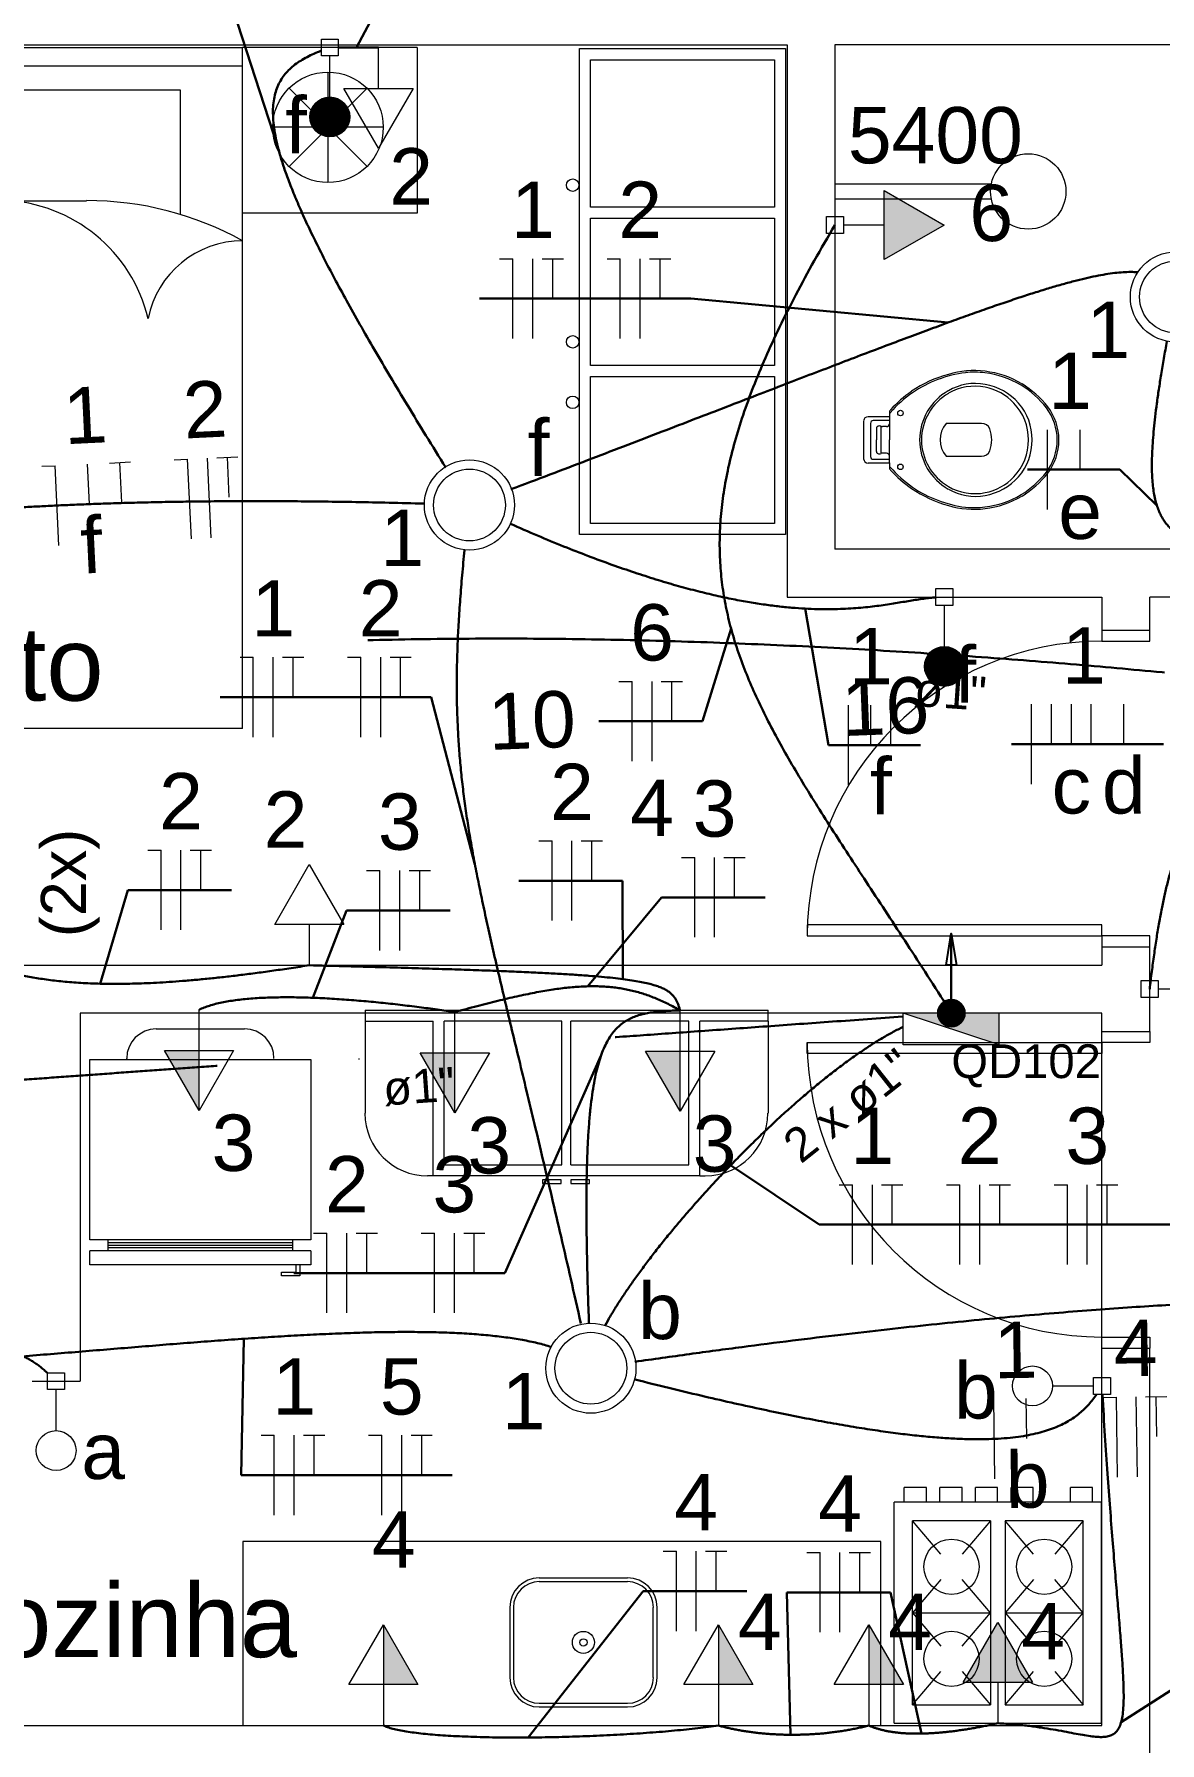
# Model space of a CAD drawing. Header units: inches. Extents: x 82 to 150, y -19 to 82.
# Drawn here: x 94.03 to 97.55, y 12.93 to 18.29 of the extents above; entities that cross this region are included whole.
import ezdxf
from ezdxf.enums import TextEntityAlignment as Align

# ---------------------------------------------------------------- set-up
doc = ezdxf.new("R2010")
doc.units = ezdxf.units.IN
doc.header["$MEASUREMENT"] = 0
doc.linetypes.add('HIDDEN', pattern=[0.375, 0.25, -0.125])
for name, color, linetype, lineweight in [('BASE', 7, 'Continuous', 5), ('EL-Condutos', 8, 'Continuous', 30), ('EL-Fios', 1, 'Continuous', 20), ('EL-Pontos', 5, 'Continuous', 20), ('EL-Textos fios', 7, 'Continuous', 30), ('MOVEIS', 253, 'Continuous', 20), ('P-SIMBOL', 5, 'Continuous', 20), ('TEXTO', 7, 'Continuous', 20)]:
    doc.layers.add(name, color=color, linetype=linetype, lineweight=lineweight)
doc.styles.add('Arial', font='arial.ttf')
doc.dimstyles.get("Standard").update_dxf_attribs({"dimtxt": 0.18, "dimasz": 0.18, "dimexe": 0.18, "dimexo": 0.0625, "dimgap": 0.09, "dimtad": 0, "dimtih": 1, "dimtoh": 1, "dimdec": 4, "dimzin": 0, "dimdsep": 46, "dimtxsty": 'Standard', "dimcen": 0.09, "dimadec": 0, "dimazin": 0, "dimtfac": 1, "dimtdec": 4, "dimtofl": 0, "dimtmove": 0, "dimatfit": 3, "dimfxl": 0, "dimtolj": 1, "dimtzin": 0, "dimarcsym": 0})

msp = doc.modelspace()

# ---------------------------------------------------------------- hatches: boundary and pattern name
at = {"layer": 'P-SIMBOL', "linetype": 'Continuous'}
for points in [[(94.8905, 18.0257), (94.953, 18.0257), (94.953, 18.0882), (94.9433, 18.0877), (94.9264, 18.0822), (94.9159, 18.0762), (94.9079, 18.0692), (94.8999, 18.0587), (94.8937, 18.0457), (94.8909, 18.0327), (94.891, 18.0257)], [(95.0155, 18.0257), (94.953, 18.0257), (94.953, 18.0882), (94.9627, 18.0877), (94.9796, 18.0822), (94.9901, 18.0762), (94.9981, 18.0692), (95.0061, 18.0587), (95.0123, 18.0457), (95.0151, 18.0327), (95.015, 18.0257)], [(94.8905, 18.0257), (94.953, 18.0257), (94.953, 17.9632), (94.9433, 17.9637), (94.9264, 17.9692), (94.9159, 17.9752), (94.9079, 17.9822), (94.8999, 17.9927), (94.8937, 18.0057), (94.8909, 18.0187), (94.891, 18.0257)], [(95.0155, 18.0257), (94.953, 18.0257), (94.953, 17.9632), (94.9627, 17.9637), (94.9796, 17.9692), (94.9901, 17.9752), (94.9981, 17.9822), (95.0061, 17.9927), (95.0123, 18.0057), (95.0151, 18.0187), (95.015, 18.0257)], [(96.6902, 17.5788), (96.8777, 17.687), (96.6902, 17.7953)], [(96.8165, 16.3037), (96.879, 16.3037), (96.879, 16.3662), (96.8693, 16.3657), (96.8524, 16.3602), (96.8419, 16.3542), (96.8339, 16.3472), (96.8259, 16.3367), (96.8197, 16.3237), (96.8169, 16.3107), (96.817, 16.3037)], [(96.9415, 16.3037), (96.879, 16.3037), (96.879, 16.3662), (96.8887, 16.3657), (96.9056, 16.3602), (96.9161, 16.3542), (96.9241, 16.3472), (96.9321, 16.3367), (96.9383, 16.3237), (96.9411, 16.3107), (96.941, 16.3037)], [(96.8165, 16.3037), (96.879, 16.3037), (96.879, 16.2412), (96.8693, 16.2417), (96.8524, 16.2472), (96.8419, 16.2532), (96.8339, 16.2602), (96.8259, 16.2707), (96.8197, 16.2837), (96.8169, 16.2967), (96.817, 16.3037)], [(96.9415, 16.3037), (96.879, 16.3037), (96.879, 16.2412), (96.8887, 16.2417), (96.9056, 16.2472), (96.9161, 16.2532), (96.9241, 16.2602), (96.9321, 16.2707), (96.9383, 16.2837), (96.9411, 16.2967), (96.941, 16.3037)], [(97.051, 15.1173), (97.051, 15.2172), (96.7501, 15.2172)], [(94.5432, 15.1), (94.5432, 14.9125), (94.4349, 15.1)], [(95.3447, 15.0924), (95.3447, 14.9049), (95.2364, 15.0924)], [(96.0507, 15.0978), (96.0507, 14.9103), (95.9425, 15.0978)], [(95.1208, 13.1127), (95.1208, 13.3002), (95.229, 13.1127)], [(96.1708, 13.1127), (96.1708, 13.3002), (96.2791, 13.1127)], [(96.642, 13.1127), (96.642, 13.3002), (96.7503, 13.1127)], [(97.1547, 13.1197), (97.0465, 13.3072), (96.9382, 13.1197)]]:
    msp.add_hatch(color=256, dxfattribs=at).paths.add_polyline_path(points)

# ---------------------------------------------------------------- linework, layer by layer
at = {"layer": 'BASE'}
for p, q in [((92.4047, 18.2517), (96.3857, 18.2517)), ((96.3857, 18.2517), (96.3857, 16.5212)), ((98.6702, 18.2517), (96.5357, 18.2517)), ((96.5357, 18.2517), (96.5357, 16.6712)), ((97.8507, 16.6712), (96.5357, 16.6712)), ((96.3857, 16.5212), (97.3722, 16.5212)), ((97.3722, 16.5212), (97.3722, 16.4172)), ((97.5222, 16.4172), (97.5222, 16.5212)), ((97.8507, 16.5212), (97.5222, 16.5212)), ((97.3722, 16.4172), (97.5222, 16.4172)), ((97.3722, 15.4252), (97.3722, 15.3672)), ((97.3722, 15.4252), (97.5222, 15.4252)), ((97.5222, 15.1597), (97.5222, 15.4252)), ((92.4047, 15.3672), (97.3722, 15.3672)), ((97.3722, 15.2172), (94.1702, 15.2172)), ((94.1702, 15.2172), (94.1702, 14.0637)), ((97.3722, 15.1597), (97.3722, 15.2172)), ((97.3722, 15.1597), (97.5222, 15.1597)), ((97.3722, 14.2022), (97.3722, 15.1252)), ((97.3722, 12.9847), (97.3722, 14.1672)), ((97.3722, 14.1672), (97.5222, 14.1672)), ((97.5222, 10.6022), (97.5222, 14.1672)), ((94.0202, 14.0637), (94.1702, 14.0637)), ((92.4047, 12.9847), (97.3722, 12.9847))]:
    msp.add_line(p, q, dxfattribs=at)
at = {"layer": 'BASE', "linetype": 'Continuous'}
for points in [[(97.3722, 16.4172), (97.3722, 16.3827), (97.5222, 16.3827), (97.5222, 16.4172)], [(97.5222, 15.4252), (97.5222, 15.4597), (97.3722, 15.4597), (97.3722, 15.4252)], [(97.5222, 15.1597), (97.5222, 15.1252), (97.3722, 15.1252), (97.3722, 15.1597)], [(97.3722, 14.1672), (97.3722, 14.2022), (97.5222, 14.2022), (97.5222, 14.1672)]]:
    msp.add_lwpolyline(points, dxfattribs=at)
for points in [[(97.3722, 15.4597), (97.3722, 15.4942), (96.4492, 15.4942), (96.4492, 15.4597), (97.3722, 15.4597), (97.3722, 15.4597)], [(97.3722, 15.1252), (97.3722, 15.0902), (96.4492, 15.0902), (96.4492, 15.1252), (97.3722, 15.1252), (97.3722, 15.1252)]]:
    msp.add_lwpolyline(points, close=True, dxfattribs=at)
for centre, start, end in [((97.3722, 15.4597), 90, 180), ((97.3722, 15.1252), 180, 270)]:
    msp.add_arc(centre, 0.923, start, end, dxfattribs=at)
at = {"layer": 'EL-Condutos'}
msp.add_line((96.9006, 15.2172), (96.9006, 15.4672), dxfattribs=at)
at = {"layer": 'EL-Condutos', "const_width": 0.0417}
msp.add_lwpolyline([(96.9214, 15.2172, 1), (96.8797, 15.2172, 1)], format="xyb", close=True, dxfattribs=at)
at = {"layer": 'EL-Condutos'}
msp.add_circle((96.9006, 15.2172), 0.0417, dxfattribs=at)
at = {"layer": 'EL-Condutos', "linetype": 'HIDDEN', "ltscale": 10}
for points in [[(103.7425, 15.5689), (103.3842, 15.6552), (103.0389, 15.7611), (102.706, 15.8853), (102.385, 16.0263), (102.0754, 16.1828), (101.7765, 16.3536), (101.4878, 16.5373), (101.2089, 16.7326), (100.939, 16.9382), (100.6778, 17.1527), (100.4246, 17.3748), (100.1788, 17.6031), (99.94, 17.8365), (99.7076, 18.0735), (99.481, 18.3128), (99.2597, 18.553), (99.0431, 18.793), (98.8307, 19.0312), (98.6219, 19.2665), (98.4162, 19.4975), (98.213, 19.7228), (98.0118, 19.9411), (97.812, 20.1512), (97.6131, 20.3516), (97.4145, 20.5411), (97.2157, 20.7183), (97.0161, 20.8819), (96.8152, 21.0307), (96.6124, 21.1631), (96.4072, 21.278)], [(91.9592, 14.9978), (91.9637, 15.1839), (92.0048, 15.3538), (92.0801, 15.5082), (92.1874, 15.6477), (92.3246, 15.7729), (92.4894, 15.8844), (92.6796, 15.983), (92.8929, 16.0691), (93.1273, 16.1435), (93.3803, 16.2068), (93.6499, 16.2595), (93.9338, 16.3024), (94.2298, 16.3361), (94.5356, 16.3611), (94.8491, 16.3781), (95.1681, 16.3879), (95.4902, 16.3909), (95.8134, 16.3878), (96.1353, 16.3792), (96.4538, 16.3658), (96.7667, 16.3482), (97.0717, 16.3271), (97.3666, 16.303), (97.6492, 16.2766), (97.9172, 16.2485), (98.1686, 16.2193), (98.401, 16.1898), (98.6122, 16.1604), (98.8, 16.1319), (98.9622, 16.1049)], [(104.1533, 15.5637), (104.046, 15.6366), (103.926, 15.7051), (103.7938, 15.7691), (103.6496, 15.8284), (103.4939, 15.8828), (103.327, 15.9323), (103.1492, 15.9766), (102.961, 16.0156), (102.7627, 16.0492), (102.5547, 16.0771), (102.3372, 16.0993), (102.1107, 16.1155), (101.8756, 16.1257), (101.6321, 16.1296), (101.3807, 16.1271), (101.1217, 16.1181), (100.8555, 16.1024), (100.5824, 16.0798), (100.3027, 16.0502), (100.017, 16.0134), (99.7255, 15.9693), (99.4285, 15.9178), (99.1264, 15.8586), (98.8197, 15.7915), (98.5086, 15.7166), (98.1935, 15.6336), (97.8748, 15.5422), (97.5529, 15.4425), (97.228, 15.3342), (96.9006, 15.2172)], [(92.1065, 14.8733), (92.3277, 14.8892), (92.5352, 14.9041), (92.7301, 14.9181), (92.9132, 14.9312), (93.0856, 14.9436), (93.2482, 14.9552), (93.4021, 14.9663), (93.5481, 14.9767), (93.6873, 14.9867), (93.8206, 14.9963), (93.949, 15.0055), (94.0734, 15.0144), (94.1949, 15.0231), (94.3144, 15.0317), (94.4329, 15.0402), (94.5513, 15.0487), (94.6707, 15.0573), (94.7919, 15.066), (94.916, 15.0749), (95.044, 15.084), (95.1767, 15.0936), (95.3152, 15.1035), (95.4605, 15.1139), (95.6135, 15.1249), (95.7752, 15.1365), (95.9465, 15.1488), (96.1285, 15.1618), (96.3221, 15.1757), (96.5282, 15.1905), (96.7479, 15.2063)]]:
    msp.add_spline(points, degree=3, dxfattribs=at)
at = {"layer": 'EL-Condutos', "linetype": 'Continuous'}
for points in [[(95.3163, 16.9272), (95.2541, 17.0275), (95.1962, 17.1223), (95.1425, 17.2118), (95.0928, 17.2961), (95.0472, 17.3754), (95.0055, 17.4499), (94.9676, 17.5198), (94.9334, 17.5852), (94.9029, 17.6463), (94.8758, 17.7032), (94.8522, 17.7562), (94.832, 17.8054), (94.8149, 17.8509), (94.801, 17.893), (94.7902, 17.9318), (94.7822, 17.9674), (94.7772, 18.0002), (94.7749, 18.0301), (94.7752, 18.0574), (94.7781, 18.0823), (94.7834, 18.1048), (94.7912, 18.1253), (94.8011, 18.1438), (94.8133, 18.1606), (94.8275, 18.1758), (94.8437, 18.1895), (94.8618, 18.202), (94.8817, 18.2133), (94.9033, 18.2238), (94.9264, 18.2335)], [(94.9795, 18.2432), (94.9845, 18.2432), (94.9892, 18.2432), (94.9937, 18.2432), (94.9979, 18.2432), (95.002, 18.2432), (95.0058, 18.2432), (95.0096, 18.2432), (95.0132, 18.2432), (95.0167, 18.2432), (95.0201, 18.2432), (95.0235, 18.2432), (95.0268, 18.2432), (95.0301, 18.2432), (95.0334, 18.2432), (95.0368, 18.2432), (95.0402, 18.2432), (95.0436, 18.2432), (95.0472, 18.2432), (95.0509, 18.2432), (95.0547, 18.2432), (95.0587, 18.2432), (95.0628, 18.2432), (95.0672, 18.2432), (95.0718, 18.2432), (95.0766, 18.2432), (95.0818, 18.2432), (95.0872, 18.2432), (95.0929, 18.2432), (95.099, 18.2432), (95.1054, 18.2432)], [(96.9006, 15.2172), (96.8341, 15.3218), (96.7699, 15.4212), (96.708, 15.5159), (96.6486, 15.6063), (96.592, 15.6926), (96.5382, 15.7754), (96.4875, 15.855), (96.4399, 15.9318), (96.3957, 16.0061), (96.355, 16.0784), (96.318, 16.149), (96.2849, 16.2184), (96.2558, 16.2869), (96.2308, 16.3548), (96.2103, 16.4226), (96.1942, 16.4907), (96.1828, 16.5595), (96.1763, 16.6292), (96.1747, 16.7004), (96.1784, 16.7734), (96.1874, 16.8486), (96.2018, 16.9263), (96.222, 17.007), (96.248, 17.0911), (96.28, 17.1788), (96.3181, 17.2707), (96.3626, 17.3671), (96.4136, 17.4683), (96.4712, 17.5749), (96.5357, 17.687)], [(95.5206, 16.8587), (95.6429, 16.9051), (95.7603, 16.9499), (95.8731, 16.993), (95.9812, 17.0345), (96.0848, 17.0743), (96.1839, 17.1124), (96.2787, 17.149), (96.3692, 17.1838), (96.4556, 17.217), (96.538, 17.2486), (96.6164, 17.2786), (96.6909, 17.3069), (96.7617, 17.3335), (96.8289, 17.3585), (96.8924, 17.382), (96.9525, 17.4037), (97.0093, 17.4239), (97.0627, 17.4424), (97.113, 17.4593), (97.1603, 17.4746), (97.2045, 17.4883), (97.2459, 17.5003), (97.2845, 17.5108), (97.3204, 17.5196), (97.3537, 17.5269), (97.3845, 17.5325), (97.4129, 17.5366), (97.4391, 17.539), (97.463, 17.5398), (97.4849, 17.5391)], [(97.5761, 17.3222), (97.5666, 17.2689), (97.5582, 17.2187), (97.5509, 17.1716), (97.5446, 17.1275), (97.5395, 17.0863), (97.5354, 17.0478), (97.5323, 17.012), (97.5303, 16.9787), (97.5293, 16.948), (97.5293, 16.9195), (97.5304, 16.8933), (97.5324, 16.8692), (97.5355, 16.8471), (97.5395, 16.8269), (97.5446, 16.8086), (97.5505, 16.7919), (97.5575, 16.7768), (97.5654, 16.7632), (97.5742, 16.751), (97.584, 16.74), (97.5947, 16.7302), (97.6064, 16.7215), (97.6189, 16.7137), (97.6323, 16.7068), (97.6466, 16.7006), (97.6618, 16.695), (97.6779, 16.6899), (97.6948, 16.6852), (97.7126, 16.6809), (97.7312, 16.6767)], [(95.2481, 16.8139), (95.1389, 16.8167), (95.0345, 16.8188), (94.9349, 16.8203), (94.8397, 16.8212), (94.749, 16.8216), (94.6626, 16.8216), (94.5804, 16.821), (94.5022, 16.8201), (94.4279, 16.8188), (94.3573, 16.8172), (94.2904, 16.8154), (94.2271, 16.8133), (94.1671, 16.811), (94.1103, 16.8085), (94.0567, 16.806), (94.0061, 16.8033), (93.9583, 16.8007), (93.9133, 16.7981), (93.8709, 16.7955), (93.831, 16.793), (93.7934, 16.7907), (93.758, 16.7886), (93.7247, 16.7867), (93.6933, 16.7851), (93.6638, 16.7838), (93.636, 16.7828), (93.6098, 16.7822), (93.5849, 16.7821), (93.5614, 16.7825), (93.5391, 16.7834)], [(95.5188, 16.7506), (95.6042, 16.7136), (95.6856, 16.68), (95.7632, 16.6496), (95.8372, 16.6223), (95.9077, 16.598), (95.9747, 16.5765), (96.0384, 16.5576), (96.0988, 16.5413), (96.1562, 16.5273), (96.2107, 16.5155), (96.2622, 16.5058), (96.311, 16.4981), (96.3572, 16.4921), (96.4009, 16.4877), (96.4422, 16.4849), (96.4812, 16.4833), (96.5181, 16.483), (96.5529, 16.4837), (96.5858, 16.4853), (96.6168, 16.4877), (96.6461, 16.4906), (96.6739, 16.494), (96.7002, 16.4978), (96.7251, 16.5017), (96.7488, 16.5056), (96.7713, 16.5093), (96.7929, 16.5128), (96.8135, 16.5159), (96.8334, 16.5184), (96.8526, 16.5202)], [(95.7398, 14.2443), (95.7081, 14.3845), (95.6777, 14.5167), (95.6486, 14.6412), (95.6209, 14.7586), (95.5946, 14.8691), (95.5696, 14.9733), (95.546, 15.0715), (95.5237, 15.1642), (95.5028, 15.2519), (95.4832, 15.3348), (95.465, 15.4136), (95.4481, 15.4885), (95.4325, 15.56), (95.4184, 15.6286), (95.4055, 15.6946), (95.3941, 15.7585), (95.3839, 15.8207), (95.3752, 15.8817), (95.3677, 15.9418), (95.3617, 16.0014), (95.3569, 16.0611), (95.3536, 16.1212), (95.3515, 16.1822), (95.3508, 16.2444), (95.3515, 16.3084), (95.3535, 16.3744), (95.3569, 16.443), (95.3616, 16.5146), (95.3677, 16.5896), (95.3751, 16.6685)], [(97.5222, 15.2925), (97.5289, 15.3475), (97.536, 15.3997), (97.5433, 15.449), (97.551, 15.4956), (97.5592, 15.5394), (97.5677, 15.5806), (97.5766, 15.6191), (97.5861, 15.655), (97.596, 15.6883), (97.6064, 15.7192), (97.6174, 15.7476), (97.629, 15.7736), (97.6412, 15.7972), (97.654, 15.8185), (97.6675, 15.8376), (97.6816, 15.8544), (97.6965, 15.869), (97.7121, 15.8815), (97.7285, 15.8919), (97.7456, 15.9003), (97.7636, 15.9067), (97.7825, 15.9111), (97.8022, 15.9136), (97.8229, 15.9143), (97.8444, 15.9131), (97.8669, 15.9102), (97.8905, 15.9056), (97.915, 15.8993), (97.9405, 15.8913), (97.9672, 15.8818)], [(94.8885, 15.3672), (94.8318, 15.3584), (94.7773, 15.3504), (94.7248, 15.3432), (94.6743, 15.3367), (94.6257, 15.3309), (94.579, 15.3259), (94.5341, 15.3215), (94.491, 15.3179), (94.4496, 15.3149), (94.4098, 15.3125), (94.3716, 15.3107), (94.335, 15.3095), (94.2998, 15.3089), (94.266, 15.3089), (94.2336, 15.3094), (94.2026, 15.3104), (94.1727, 15.3118), (94.144, 15.3138), (94.1165, 15.3162), (94.0901, 15.3191), (94.0646, 15.3224), (94.0402, 15.326), (94.0166, 15.3301), (93.9939, 15.3345), (93.972, 15.3392), (93.9508, 15.3443), (93.9303, 15.3496), (93.9104, 15.3552), (93.891, 15.3611), (93.8722, 15.3672)], [(94.8885, 15.3672), (94.9951, 15.3644), (95.0949, 15.3617), (95.188, 15.359), (95.2747, 15.3564), (95.3551, 15.3538), (95.4297, 15.3512), (95.4985, 15.3486), (95.5618, 15.3459), (95.6198, 15.3432), (95.6729, 15.3403), (95.7212, 15.3374), (95.765, 15.3342), (95.8045, 15.331), (95.8399, 15.3275), (95.8715, 15.3238), (95.8996, 15.3198), (95.9243, 15.3156), (95.9459, 15.3111), (95.9647, 15.3063), (95.9809, 15.3012), (95.9946, 15.2957), (96.0062, 15.2898), (96.016, 15.2835), (96.024, 15.2767), (96.0306, 15.2695), (96.0361, 15.2618), (96.0406, 15.2536), (96.0443, 15.2449), (96.0476, 15.2356), (96.0507, 15.2258)], [(95.3447, 15.2204), (95.3176, 15.2244), (95.2899, 15.2283), (95.2615, 15.2322), (95.2326, 15.236), (95.2031, 15.2396), (95.1733, 15.2432), (95.1431, 15.2466), (95.1127, 15.2498), (95.0821, 15.2528), (95.0514, 15.2555), (95.0207, 15.2581), (94.9901, 15.2603), (94.9597, 15.2623), (94.9295, 15.2639), (94.8996, 15.2652), (94.8701, 15.2662), (94.841, 15.2667), (94.8125, 15.2668), (94.7847, 15.2665), (94.7576, 15.2658), (94.7312, 15.2646), (94.7058, 15.2628), (94.6813, 15.2606), (94.6578, 15.2577), (94.6354, 15.2544), (94.6143, 15.2504), (94.5944, 15.2458), (94.5758, 15.2405), (94.5587, 15.2346), (94.5432, 15.228)], [(96.0507, 15.2258), (96.0317, 15.2363), (96.0129, 15.246), (95.9942, 15.2548), (95.9756, 15.2629), (95.9571, 15.2702), (95.9385, 15.2767), (95.9199, 15.2824), (95.9012, 15.2873), (95.8823, 15.2915), (95.8631, 15.2949), (95.8437, 15.2977), (95.8239, 15.2996), (95.8037, 15.3009), (95.783, 15.3014), (95.7618, 15.3012), (95.7401, 15.3004), (95.7177, 15.2988), (95.6946, 15.2966), (95.6709, 15.2937), (95.6463, 15.2902), (95.6208, 15.286), (95.5945, 15.2811), (95.5672, 15.2757), (95.5389, 15.2696), (95.5095, 15.2629), (95.479, 15.2555), (95.4474, 15.2476), (95.4144, 15.2391), (95.3802, 15.23), (95.3447, 15.2204)], [(95.7651, 14.2465), (95.7619, 14.3382), (95.7596, 14.424), (95.758, 14.504), (95.7572, 14.5784), (95.7572, 14.6475), (95.7581, 14.7114), (95.7598, 14.7704), (95.7623, 14.8246), (95.7657, 14.8743), (95.7699, 14.9197), (95.775, 14.9609), (95.781, 14.9982), (95.7879, 15.0317), (95.7956, 15.0617), (95.8043, 15.0884), (95.8139, 15.1119), (95.8245, 15.1325), (95.8359, 15.1504), (95.8484, 15.1658), (95.8618, 15.1788), (95.8761, 15.1897), (95.8915, 15.1987), (95.9078, 15.206), (95.9251, 15.2118), (95.9435, 15.2162), (95.9628, 15.2195), (95.9832, 15.222), (96.0047, 15.2237), (96.0272, 15.2249), (96.0507, 15.2258)], [(95.816, 14.2385), (95.8318, 14.2667), (95.8497, 14.2964), (95.8695, 14.3274), (95.8912, 14.3595), (95.9147, 14.3927), (95.9398, 14.4269), (95.9664, 14.4617), (95.9944, 14.4973), (96.0238, 14.5333), (96.0543, 14.5698), (96.086, 14.6064), (96.1186, 14.6432), (96.1521, 14.68), (96.1864, 14.7166), (96.2213, 14.753), (96.2568, 14.7889), (96.2927, 14.8243), (96.329, 14.859), (96.3654, 14.8929), (96.402, 14.9258), (96.4386, 14.9577), (96.475, 14.9884), (96.5113, 15.0177), (96.5472, 15.0456), (96.5827, 15.0718), (96.6176, 15.0963), (96.6519, 15.119), (96.6855, 15.1396), (96.7181, 15.1581), (96.7498, 15.1744)], [(95.9089, 14.1246), (96.0802, 14.1486), (96.2447, 14.1707), (96.4026, 14.1909), (96.5541, 14.2094), (96.6993, 14.226), (96.8386, 14.2411), (96.9721, 14.2545), (97.1001, 14.2665), (97.2227, 14.2771), (97.3401, 14.2864), (97.4525, 14.2945), (97.5602, 14.3014), (97.6634, 14.3072), (97.7622, 14.312), (97.8569, 14.3159), (97.9477, 14.319), (98.0348, 14.3214), (98.1184, 14.3231), (98.1987, 14.3242), (98.2759, 14.3248), (98.3502, 14.325), (98.4218, 14.3248), (98.491, 14.3244), (98.5579, 14.3238), (98.6227, 14.3231), (98.6857, 14.3224), (98.7471, 14.3218), (98.807, 14.3214), (98.8657, 14.3211), (98.9234, 14.3212)], [(93.354, 14.1034), (93.4344, 14.1061), (93.5164, 14.1098), (93.6001, 14.1143), (93.685, 14.1195), (93.7711, 14.1252), (93.858, 14.1315), (93.9456, 14.1382), (94.0337, 14.1451), (94.122, 14.1523), (94.2103, 14.1596), (94.2984, 14.1668), (94.3861, 14.174), (94.4732, 14.181), (94.5594, 14.1876), (94.6446, 14.1939), (94.7285, 14.1996), (94.8109, 14.2048), (94.8916, 14.2092), (94.9703, 14.2129), (95.0469, 14.2156), (95.1212, 14.2174), (95.1928, 14.218), (95.2617, 14.2174), (95.3275, 14.2156), (95.3901, 14.2123), (95.4493, 14.2075), (95.5048, 14.2011), (95.5564, 14.193), (95.6039, 14.1831), (95.6471, 14.1713)], [(93.3526, 14.1172), (93.4032, 14.1231), (93.4509, 14.1287), (93.496, 14.1339), (93.5385, 14.1389), (93.5784, 14.1434), (93.6159, 14.1475), (93.6512, 14.1513), (93.6842, 14.1546), (93.7152, 14.1575), (93.7442, 14.1599), (93.7713, 14.1619), (93.7966, 14.1634), (93.8203, 14.1644), (93.8424, 14.1648), (93.863, 14.1648), (93.8823, 14.1642), (93.9003, 14.163), (93.9172, 14.1612), (93.9331, 14.1589), (93.948, 14.1559), (93.9621, 14.1523), (93.9755, 14.1481), (93.9882, 14.1432), (94.0004, 14.1376), (94.0122, 14.1313), (94.0238, 14.1243), (94.0351, 14.1166), (94.0463, 14.1082), (94.0575, 14.0989), (94.0689, 14.089)], [(95.9096, 14.0689), (96.0153, 14.0427), (96.1155, 14.0186), (96.2105, 13.9968), (96.3005, 13.977), (96.3854, 13.9592), (96.4656, 13.9434), (96.5412, 13.9296), (96.6122, 13.9176), (96.679, 13.9075), (96.7416, 13.8991), (96.8001, 13.8924), (96.8548, 13.8874), (96.9059, 13.8841), (96.9533, 13.8822), (96.9974, 13.8819), (97.0382, 13.8831), (97.0759, 13.8856), (97.1107, 13.8895), (97.1428, 13.8947), (97.1722, 13.9012), (97.1991, 13.9088), (97.2237, 13.9176), (97.2462, 13.9274), (97.2666, 13.9383), (97.2852, 13.9502), (97.3022, 13.963), (97.3175, 13.9767), (97.3315, 13.9912), (97.3443, 14.0065), (97.3559, 14.0225)], [(97.3741, 14.0216), (97.3821, 13.8925), (97.3902, 13.7738), (97.3981, 13.6653), (97.4058, 13.5663), (97.4131, 13.4766), (97.4198, 13.3956), (97.4258, 13.323), (97.431, 13.2584), (97.4353, 13.2013), (97.4384, 13.1513), (97.4402, 13.108), (97.4407, 13.0709), (97.4396, 13.0396), (97.4368, 13.0138), (97.4322, 12.993), (97.4256, 12.9767), (97.4169, 12.9645), (97.4059, 12.9561), (97.3926, 12.951), (97.3767, 12.9488), (97.3581, 12.949), (97.3366, 12.9512), (97.3123, 12.9551), (97.2848, 12.9601), (97.254, 12.966), (97.2199, 12.9721), (97.1822, 12.9782), (97.1408, 12.9838), (97.0956, 12.9884), (97.0465, 12.9917)], [(96.1708, 12.9847), (96.1393, 12.9804), (96.1058, 12.9763), (96.0705, 12.9724), (96.0335, 12.9688), (95.9952, 12.9654), (95.9557, 12.9623), (95.915, 12.9595), (95.8736, 12.9569), (95.8314, 12.9546), (95.7888, 12.9526), (95.7459, 12.9509), (95.7028, 12.9495), (95.6599, 12.9484), (95.6172, 12.9476), (95.5749, 12.9471), (95.5333, 12.947), (95.4924, 12.9473), (95.4526, 12.9478), (95.414, 12.9488), (95.3767, 12.9501), (95.341, 12.9517), (95.3071, 12.9538), (95.2751, 12.9562), (95.2452, 12.959), (95.2176, 12.9623), (95.1925, 12.9659), (95.1701, 12.97), (95.1505, 12.9744), (95.134, 12.9794), (95.1208, 12.9847)], [(96.642, 12.9847), (96.6262, 12.9808), (96.6101, 12.9772), (96.594, 12.9738), (96.5778, 12.9708), (96.5614, 12.968), (96.545, 12.9656), (96.5286, 12.9634), (96.5121, 12.9614), (96.4955, 12.9598), (96.479, 12.9584), (96.4625, 12.9573), (96.446, 12.9565), (96.4295, 12.956), (96.4131, 12.9557), (96.3968, 12.9556), (96.3805, 12.9558), (96.3643, 12.9563), (96.3483, 12.9571), (96.3324, 12.958), (96.3166, 12.9593), (96.3011, 12.9608), (96.2856, 12.9625), (96.2704, 12.9644), (96.2554, 12.9666), (96.2407, 12.9691), (96.2261, 12.9717), (96.2119, 12.9746), (96.1979, 12.9778), (96.1842, 12.9811), (96.1708, 12.9847)], [(97.0465, 12.9917), (97.0284, 12.9878), (97.0107, 12.9842), (96.9932, 12.9808), (96.976, 12.9776), (96.9591, 12.9747), (96.9425, 12.972), (96.9263, 12.9696), (96.9103, 12.9674), (96.8946, 12.9655), (96.8793, 12.9639), (96.8642, 12.9624), (96.8495, 12.9613), (96.8351, 12.9604), (96.821, 12.9597), (96.8072, 12.9593), (96.7938, 12.9592), (96.7807, 12.9593), (96.7679, 12.9597), (96.7555, 12.9603), (96.7434, 12.9612), (96.7317, 12.9624), (96.7203, 12.9638), (96.7092, 12.9655), (96.6986, 12.9674), (96.6882, 12.9696), (96.6783, 12.9721), (96.6687, 12.9749), (96.6594, 12.9779), (96.6505, 12.9812), (96.642, 12.9847)]]:
    msp.add_spline(points, degree=3, dxfattribs=at)
at = {"layer": 'EL-Fios', "color": 5}
for p, q in [((95.4848, 17.5812), (95.5265, 17.5812)), ((95.5265, 17.3312), (95.5265, 17.5812)), ((95.589, 17.3312), (95.589, 17.5812)), ((95.6181, 17.5812), (95.6848, 17.5812)), ((95.6515, 17.4562), (95.6515, 17.5812)), ((95.8216, 17.5812), (95.8632, 17.5812)), ((95.8632, 17.3312), (95.8632, 17.5812)), ((95.9257, 17.3312), (95.9257, 17.5812)), ((95.9549, 17.5812), (96.0216, 17.5812)), ((95.9882, 17.4562), (95.9882, 17.5812)), ((97.2023, 16.7953), (97.2023, 17.0453)), ((97.3042, 16.9203), (97.3042, 17.0453)), ((94.0504, 16.9308), (94.092, 16.9328)), ((94.1041, 16.6831), (94.092, 16.9328)), ((94.1998, 16.8129), (94.1937, 16.9378)), ((94.2622, 16.9411), (94.3287, 16.9443)), ((94.3015, 16.8178), (94.2954, 16.9427)), ((94.4654, 16.9509), (94.507, 16.9529)), ((94.5191, 16.7032), (94.507, 16.9529)), ((94.5815, 16.7062), (94.5694, 16.9559)), ((94.5986, 16.9574), (94.6651, 16.9606)), ((94.6379, 16.8341), (94.6319, 16.959)), ((94.6715, 16.3323), (94.7131, 16.3323)), ((94.7131, 16.0823), (94.7131, 16.3323)), ((94.7756, 16.0823), (94.7756, 16.3323)), ((94.8048, 16.3323), (94.8715, 16.3323)), ((94.8381, 16.2073), (94.8381, 16.3323)), ((95.0083, 16.3323), (95.0499, 16.3323)), ((95.0499, 16.0823), (95.0499, 16.3323)), ((95.1124, 16.0823), (95.1124, 16.3323)), ((95.1416, 16.3323), (95.2083, 16.3323)), ((95.1749, 16.2073), (95.1749, 16.3323)), ((95.8585, 16.2569), (95.9001, 16.2569)), ((95.9001, 16.0069), (95.9001, 16.2569)), ((95.9626, 16.0069), (95.9626, 16.2569)), ((95.9918, 16.2569), (96.0585, 16.2569)), ((96.0251, 16.1319), (96.0251, 16.2569)), ((96.5779, 15.9324), (96.5779, 16.1824)), ((96.6485, 16.0574), (96.6485, 16.1824)), ((96.711, 16.0574), (96.711, 16.1824)), ((97.1517, 15.935), (97.1517, 16.185)), ((97.2142, 16.06), (97.2142, 16.185)), ((97.2767, 16.06), (97.2767, 16.185)), ((97.3392, 16.06), (97.3392, 16.185)), ((97.4411, 16.06), (97.4411, 16.185)), ((95.6076, 15.757), (95.6493, 15.757)), ((95.6493, 15.507), (95.6493, 15.757)), ((95.7118, 15.507), (95.7118, 15.757)), ((95.7409, 15.757), (95.8076, 15.757)), ((95.7743, 15.632), (95.7743, 15.757)), ((94.3823, 15.7277), (94.424, 15.7277)), ((94.424, 15.4777), (94.424, 15.7277)), ((94.4865, 15.4777), (94.4865, 15.7277)), ((94.5157, 15.7277), (94.5823, 15.7277)), ((94.549, 15.6027), (94.549, 15.7277)), ((96.0546, 15.7047), (96.0963, 15.7047)), ((96.0963, 15.4547), (96.0963, 15.7047)), ((96.1588, 15.4547), (96.1588, 15.7047)), ((96.188, 15.7047), (96.2546, 15.7047)), ((96.2213, 15.5797), (96.2213, 15.7047)), ((95.0681, 15.6637), (95.1098, 15.6637)), ((95.1098, 15.4136), (95.1098, 15.6637)), ((95.1723, 15.4136), (95.1723, 15.6637)), ((95.2015, 15.6637), (95.2681, 15.6637)), ((95.2348, 15.5387), (95.2348, 15.6637)), ((96.5489, 14.6794), (96.5906, 14.6794)), ((96.5906, 14.4294), (96.5906, 14.6794)), ((96.6531, 14.4294), (96.6531, 14.6794)), ((96.6822, 14.6794), (96.7489, 14.6794)), ((96.7156, 14.5544), (96.7156, 14.6794)), ((96.8857, 14.6794), (96.9274, 14.6794)), ((96.9274, 14.4294), (96.9274, 14.6794)), ((96.9899, 14.4294), (96.9899, 14.6794)), ((97.019, 14.6794), (97.0857, 14.6794)), ((97.0524, 14.5544), (97.0524, 14.6794)), ((97.2225, 14.6794), (97.2642, 14.6794)), ((97.2642, 14.4294), (97.2642, 14.6794)), ((97.3267, 14.4294), (97.3267, 14.6794)), ((97.3558, 14.6794), (97.4225, 14.6794)), ((97.3892, 14.5544), (97.3892, 14.6794)), ((94.9023, 14.5275), (94.944, 14.5275)), ((94.944, 14.2775), (94.944, 14.5275)), ((95.0065, 14.2775), (95.0065, 14.5275)), ((95.0357, 14.5275), (95.1023, 14.5275)), ((95.069, 14.4025), (95.069, 14.5275)), ((95.2391, 14.5275), (95.2808, 14.5275)), ((95.2808, 14.2775), (95.2808, 14.5275)), ((95.3433, 14.2775), (95.3433, 14.5275)), ((95.3725, 14.5275), (95.4391, 14.5275)), ((95.4058, 14.4025), (95.4058, 14.5275)), ((97.0374, 13.7575), (97.0336, 14.0075)), ((97.1374, 13.884), (97.1355, 14.009)), ((97.3762, 14.0127), (97.4178, 14.0133)), ((97.4216, 13.7634), (97.4178, 14.0133)), ((97.4841, 13.7643), (97.4803, 14.0143)), ((97.5095, 14.0147), (97.5761, 14.0158)), ((97.5447, 13.8903), (97.5428, 14.0153)), ((94.7374, 13.8941), (94.779, 13.8941)), ((94.779, 13.6441), (94.779, 13.8941)), ((94.8415, 13.6441), (94.8415, 13.8941)), ((94.8707, 13.8941), (94.9374, 13.8941)), ((94.904, 13.7691), (94.904, 13.8941)), ((95.0742, 13.8941), (95.1158, 13.8941)), ((95.1158, 13.6441), (95.1158, 13.8941)), ((95.1783, 13.6441), (95.1783, 13.8941)), ((95.2075, 13.8941), (95.2742, 13.8941)), ((95.2408, 13.7691), (95.2408, 13.8941)), ((95.9973, 13.5308), (96.0389, 13.5308)), ((96.0389, 13.2808), (96.0389, 13.5308)), ((96.1014, 13.2808), (96.1014, 13.5308)), ((96.1306, 13.5308), (96.1973, 13.5308)), ((96.1639, 13.4058), (96.1639, 13.5308)), ((96.4475, 13.5269), (96.4891, 13.5269)), ((96.4475, 13.5269), (96.4891, 13.5269)), ((96.4891, 13.2769), (96.4891, 13.5269)), ((96.4891, 13.2769), (96.4891, 13.5269)), ((96.5516, 13.2769), (96.5516, 13.5269)), ((96.5516, 13.2769), (96.5516, 13.5269)), ((96.5808, 13.5269), (96.6475, 13.5269)), ((96.5808, 13.5269), (96.6475, 13.5269)), ((96.6141, 13.4019), (96.6141, 13.5269)), ((96.6141, 13.4019), (96.6141, 13.5269))]:
    msp.add_line(p, q, dxfattribs=at)
at = {"layer": 'EL-Pontos', "linetype": 'Continuous'}
msp.add_circle((96.9006, 15.2172), 0.025, dxfattribs=at)
at = {"layer": 'EL-Textos fios'}
for p, q in [((94.7903, 17.9311), (94.5664, 18.6166)), ((95.0369, 18.2432), (95.1966, 18.5446)), ((96.0841, 17.4562), (95.4223, 17.4562)), ((96.8911, 17.3815), (96.0841, 17.4562)), ((97.4284, 16.9203), (97.1398, 16.9203)), ((97.5449, 16.8076), (97.4284, 16.9203)), ((96.4422, 16.4849), (96.5154, 16.0574)), ((96.2103, 16.4227), (96.121, 16.1319)), ((95.2708, 16.2073), (94.609, 16.2073)), ((95.4078, 15.6828), (95.2708, 16.2073)), ((96.121, 16.1319), (95.796, 16.1319)), ((96.5154, 16.0574), (96.804, 16.0574)), ((97.5653, 16.06), (97.0892, 16.06)), ((94.2337, 15.3094), (94.3198, 15.6027)), ((94.3198, 15.6027), (94.6448, 15.6027)), ((95.8701, 15.632), (95.5451, 15.632)), ((95.8715, 15.3238), (95.8701, 15.632)), ((94.8996, 15.2652), (95.0056, 15.5387)), ((95.0056, 15.5387), (95.3306, 15.5387)), ((95.7618, 15.3012), (95.9921, 15.5797)), ((95.9921, 15.5797), (96.3171, 15.5797)), ((95.8026, 15.0835), (95.5016, 14.4025)), ((96.2091, 14.7404), (96.4864, 14.5544)), ((96.4864, 14.5544), (98.1586, 14.5544)), ((95.5016, 14.4025), (94.8398, 14.4025)), ((94.6831, 14.1966), (94.6749, 13.7691)), ((94.6749, 13.7691), (95.3367, 13.7691)), ((95.5749, 12.9471), (95.9348, 13.4058)), ((95.9348, 13.4058), (96.2598, 13.4058)), ((96.71, 13.4019), (96.385, 13.4019)), ((96.3968, 12.9556), (96.385, 13.4019)), ((96.385, 13.4019), (96.71, 13.4019)), ((96.8072, 12.9593), (96.71, 13.4019)), ((97.4327, 12.9948), (97.7566, 13.2032))]:
    msp.add_line(p, q, dxfattribs=at)
at = {"layer": 'MOVEIS'}
for p, q in [((92.5187, 18.2432), (94.6797, 18.2432)), ((94.6797, 16.1087), (94.6797, 18.2432)), ((95.2262, 18.2432), (94.6797, 18.2432)), ((95.2262, 18.2432), (95.2262, 17.7237)), ((94.6797, 18.1852), (93.0647, 18.1852)), ((94.9472, 18.1662), (94.9472, 17.8202)), ((94.4852, 18.1097), (93.9302, 18.1097)), ((94.4852, 17.7197), (94.4852, 18.1097)), ((95.0697, 18.1157), (94.8252, 17.8707)), ((94.8252, 18.1157), (95.0697, 17.8707)), ((95.1207, 17.9932), (94.7742, 17.9932)), ((97.0262, 17.8152), (96.5357, 17.8152)), ((93.8147, 17.7632), (94.1907, 17.7632)), ((96.5357, 17.7687), (97.0262, 17.7687)), ((95.2262, 17.7237), (94.6797, 17.7237)), ((96.7067, 17.0857), (96.6397, 17.0857)), ((96.7067, 17.0997), (96.7067, 17.0932)), ((96.7067, 17.0932), (96.7067, 17.0857)), ((96.7067, 17.0857), (96.7067, 17.0137)), ((96.6257, 17.0727), (96.6257, 17.0137)), ((96.6472, 17.0652), (96.6472, 17.0137)), ((96.7067, 17.0742), (96.6557, 17.0742)), ((96.6662, 17.0497), (96.6662, 17.0137)), ((96.6797, 17.0547), (96.6797, 17.0137)), ((96.6972, 17.0552), (96.6847, 17.0552)), ((96.9952, 17.0647), (96.8842, 17.0647)), ((96.6257, 17.0137), (96.6257, 16.9542)), ((96.6472, 17.0137), (96.6472, 16.9617)), ((96.6662, 16.9772), (96.6662, 17.0137)), ((96.6797, 17.0137), (96.6797, 16.9727)), ((96.7067, 16.9412), (96.7067, 17.0137)), ((96.6397, 16.9412), (96.7067, 16.9412)), ((96.6557, 16.9527), (96.7067, 16.9527)), ((96.6972, 16.9717), (96.6847, 16.9717)), ((96.7067, 16.9412), (96.7067, 16.9337)), ((96.7067, 16.9337), (96.7067, 16.9277)), ((96.8842, 16.9622), (96.9952, 16.9622)), ((94.6797, 16.1087), (93.0647, 16.1087)), ((95.0632, 15.2262), (96.3262, 15.2262)), ((95.0632, 15.2262), (95.0632, 15.1917)), ((96.3262, 15.1917), (96.3262, 15.2262)), ((94.4087, 15.1677), (94.6857, 15.1677)), ((95.0632, 15.1917), (95.2767, 15.1917)), ((95.0632, 15.1917), (95.0632, 14.9032)), ((95.2767, 14.7072), (95.2767, 15.1917)), ((95.3112, 14.7417), (95.3112, 15.1917)), ((95.6802, 15.1917), (95.3112, 15.1917)), ((95.6802, 14.7417), (95.6802, 15.1917)), ((95.7087, 14.7417), (95.7087, 15.1917)), ((96.0782, 15.1917), (95.7087, 15.1917)), ((96.0782, 14.7417), (96.0782, 15.1917)), ((96.3262, 15.1917), (96.1127, 15.1917)), ((96.1127, 14.7072), (96.1127, 15.1917)), ((96.3262, 15.1917), (96.3262, 14.9032)), ((94.2012, 14.5067), (94.2012, 15.0722)), ((94.2012, 15.0722), (94.8932, 15.0722)), ((94.3167, 15.0722), (94.3167, 15.0752)), ((94.8932, 15.0722), (94.8932, 14.5067)), ((95.0442, 15.0752), (95.0442, 15.0722)), ((95.3112, 14.7417), (95.6802, 14.7417)), ((95.7087, 14.7417), (96.0782, 14.7417)), ((95.2767, 14.7072), (95.2592, 14.7072)), ((96.1127, 14.7072), (95.2767, 14.7072)), ((96.1127, 14.7072), (96.1297, 14.7072)), ((94.8932, 14.5067), (94.2012, 14.5067)), ((94.8932, 14.4722), (94.2012, 14.4722)), ((94.2012, 14.4282), (94.2012, 14.4722)), ((94.2587, 14.4722), (94.2587, 14.5067)), ((94.8357, 14.4977), (94.2587, 14.4977)), ((94.8357, 14.4892), (94.2587, 14.4892)), ((94.8357, 14.4812), (94.2587, 14.4812)), ((94.8357, 14.5067), (94.8357, 14.4722)), ((94.8932, 14.4722), (94.8932, 14.4282)), ((94.8932, 14.4282), (94.2012, 14.4282)), ((94.8012, 14.3937), (94.8012, 14.4052)), ((94.8012, 14.4052), (94.8472, 14.4052)), ((94.8472, 14.4052), (94.8472, 14.4282)), ((94.8587, 14.4282), (94.8587, 14.3937)), ((94.8587, 14.3937), (94.8012, 14.3937)), ((96.7532, 13.6842), (96.7532, 13.7302)), ((96.8227, 13.7302), (96.7532, 13.7302)), ((96.8227, 13.6842), (96.8227, 13.7302)), ((96.9342, 13.7302), (96.8647, 13.7302)), ((96.8647, 13.6842), (96.8647, 13.7302)), ((96.9342, 13.6842), (96.9342, 13.7302)), ((97.0457, 13.7302), (96.9762, 13.7302)), ((96.9762, 13.6842), (96.9762, 13.7302)), ((97.0457, 13.6842), (97.0457, 13.7302)), ((97.0877, 13.6842), (97.0877, 13.7302)), ((97.1572, 13.7302), (97.0877, 13.7302)), ((97.1572, 13.6842), (97.1572, 13.7302)), ((97.3427, 13.7302), (97.2737, 13.7302)), ((97.2737, 13.6842), (97.2737, 13.7302)), ((97.3427, 13.6842), (97.3427, 13.7302)), ((97.3717, 13.6842), (96.7212, 13.6842)), ((96.7212, 12.9917), (96.7212, 13.6842)), ((97.3717, 12.9917), (97.3717, 13.6842)), ((96.7787, 13.0497), (96.7787, 13.6262)), ((97.0237, 13.6262), (96.7787, 13.6262)), ((96.8677, 13.5217), (96.7787, 13.6262)), ((97.0237, 13.6262), (96.9347, 13.5217)), ((97.0237, 13.6262), (97.0237, 13.0497)), ((97.3142, 13.6262), (97.0697, 13.6262)), ((97.0697, 13.6262), (97.0697, 13.0497)), ((97.1582, 13.5217), (97.0697, 13.6262)), ((97.3142, 13.6262), (97.2252, 13.5217)), ((97.3142, 13.0497), (97.3142, 13.6262)), ((96.6797, 13.5617), (94.6802, 13.5617)), ((94.6802, 13.5617), (94.6802, 12.9847)), ((96.6797, 12.9847), (96.6797, 13.5617)), ((95.8862, 13.4467), (95.6092, 13.4467)), ((96.8677, 13.4427), (96.7787, 13.3382)), ((97.0237, 13.3382), (96.9347, 13.4427)), ((97.1582, 13.4427), (97.0697, 13.3382)), ((97.3142, 13.3382), (97.2252, 13.4427)), ((95.8862, 13.4352), (95.6092, 13.4352)), ((95.5172, 13.3547), (95.5172, 13.1352)), ((95.5287, 13.3547), (95.5287, 13.1352)), ((95.9667, 13.1352), (95.9667, 13.3547)), ((95.9787, 13.1352), (95.9787, 13.3547)), ((96.7787, 13.3382), (97.0237, 13.3382)), ((96.7787, 13.3382), (96.8677, 13.2332)), ((96.9347, 13.2332), (97.0237, 13.3382)), ((97.0697, 13.3382), (97.3142, 13.3382)), ((97.0697, 13.3382), (97.1582, 13.2332)), ((97.2252, 13.2332), (97.3142, 13.3382)), ((96.7787, 13.0497), (96.8677, 13.1542)), ((96.9347, 13.1542), (97.0237, 13.0497)), ((97.0697, 13.0497), (97.1582, 13.1542)), ((97.2252, 13.1542), (97.3142, 13.0497)), ((95.6092, 13.0547), (95.8862, 13.0547)), ((95.6092, 13.0432), (95.8862, 13.0432)), ((96.7787, 13.0497), (97.0237, 13.0497)), ((97.0697, 13.0497), (97.3142, 13.0497)), ((96.7212, 12.9917), (97.3717, 12.9917))]:
    msp.add_line(p, q, dxfattribs=at)
for points in [[(96.3812, 16.7167), (95.7352, 16.7167), (95.7352, 18.2397), (96.3812, 18.2397), (96.3812, 16.7167), (96.3812, 16.7167)], [(96.3467, 17.7432), (95.7697, 17.7432), (95.7697, 18.2047), (96.3467, 18.2047), (96.3467, 17.7432), (96.3467, 17.7432)], [(96.3467, 17.2472), (95.7697, 17.2472), (95.7697, 17.7087), (96.3467, 17.7087), (96.3467, 17.2472), (96.3467, 17.2472)], [(96.3467, 16.7512), (95.7697, 16.7512), (95.7697, 17.2127), (96.3467, 17.2127), (96.3467, 16.7512), (96.3467, 16.7512)], [(95.6197, 14.6952), (95.6197, 14.6837), (95.6777, 14.6837), (95.6777, 14.6952), (95.6197, 14.6952), (95.6197, 14.6952)], [(95.7087, 14.6952), (95.7087, 14.6837), (95.7667, 14.6837), (95.7667, 14.6952), (95.7087, 14.6952), (95.7087, 14.6952)]]:
    msp.add_lwpolyline(points, close=True, dxfattribs=at)
for centre, radius in [((94.9472, 17.9932), 0.1731), ((97.1417, 17.7922), 0.1181), ((95.7142, 17.8117), 0.0196), ((95.7142, 17.3207), 0.0196), ((95.7142, 17.1312), 0.0196), ((96.7412, 17.0977), 0.00865), ((96.7412, 16.9292), 0.00865), ((96.9012, 13.4822), 0.0865), ((97.1917, 13.4822), 0.0865), ((95.7477, 13.2452), 0.0346), ((96.9012, 13.1937), 0.0865), ((97.1917, 13.1937), 0.0865), ((95.7477, 13.2452), 0.0115)]:
    msp.add_circle(centre, radius, dxfattribs=at)
for centre, radius, start, end in [((93.9127, 17.2807), 0.4841, 13.4422, 87.9357), ((94.1907, 16.7512), 1.0124, 61.1119, 90), ((94.6797, 17.3357), 0.3019, 89.9495, 168.936), ((96.9932, 16.8457), 0.3868, 105.252, 124.152), ((96.9932, 16.8457), 0.3816, 97.2935, 124.15), ((96.9722, 16.9502), 0.2807, 82.9547, 106.762), ((96.9762, 17.0222), 0.1682, 79.5544, 120.298), ((96.9722, 16.9502), 0.2755, 82.9494, 95.7593), ((96.9742, 16.9442), 0.281, 58.9326, 83.5222), ((96.9742, 16.9442), 0.2861, 58.9269, 83.517), ((96.9597, 16.9262), 0.3093, 38.1603, 58.3191), ((96.9852, 16.8607), 0.3645, 124.464, 139.245), ((96.9852, 16.8607), 0.3697, 124.462, 138.052), ((96.9792, 17.0127), 0.1781, 119.656, 179.751), ((96.9752, 17.0137), 0.168, 119.911, 180.112), ((96.9747, 17.0142), 0.1675, 78.9336, 119.805), ((96.9752, 17.0097), 0.1806, 41.2224, 79.972), ((96.9757, 17.0157), 0.1658, 43.0735, 79.1921), ((96.9597, 16.9262), 0.3041, 38.1702, 58.3139), ((96.6392, 17.0722), 0.0136, 88.7011, 176.32), ((96.7172, 17.0922), 0.0109, 141.348, 173.012), ((96.7182, 17.0997), 0.0117, 134.756, 181.691), ((96.9782, 17.0152), 0.164, 359.336, 43.7716), ((96.9772, 17.0137), 0.1768, 359.945, 40.6637), ((97.0657, 17.0137), 0.1667, 359.872, 36.98), ((97.0657, 17.0137), 0.1719, 359.872, 36.9981), ((96.6557, 17.0657), 0.0084, 88.275, 181.725), ((96.6737, 17.0502), 0.00769, 143.898, 182.043), ((96.6727, 17.0497), 0.00683, 112.598, 136.064), ((96.6752, 17.0422), 0.0151, 70.3418, 109.388), ((96.6857, 17.0687), 0.0137, 245.98, 265.948), ((96.6972, 17.0647), 0.0096, 272.015, 355.282), ((96.9442, 17.0137), 0.0788, 139.312, 220.688), ((96.9957, 17.0372), 0.0278, 23.5104, 90.8905), ((96.9297, 17.0137), 0.0976, 339.222, 20.7777), ((96.6737, 16.9767), 0.00769, 177.957, 216.102), ((96.9792, 17.0142), 0.1781, 180.249, 240.344), ((96.9752, 17.0132), 0.168, 179.888, 240.089), ((96.9957, 16.9902), 0.0278, 269.11, 336.49), ((96.9782, 17.0117), 0.164, 316.228, 0.6636), ((96.9772, 17.0132), 0.1768, 319.336, 0.0547), ((97.0657, 17.0132), 0.1667, 323.02, 0.1282), ((97.0657, 17.0132), 0.1719, 323.002, 0.1282), ((96.6392, 16.9547), 0.0136, 183.68, 271.299), ((96.6557, 16.9612), 0.0084, 178.275, 271.725), ((96.6727, 16.9772), 0.00683, 223.936, 247.402), ((96.6752, 16.9852), 0.0151, 250.612, 289.658), ((96.6857, 16.9582), 0.0137, 94.0521, 114.02), ((96.6972, 16.9622), 0.0096, 4.718, 87.9851), ((96.7172, 16.9347), 0.0109, 186.988, 218.652), ((96.7182, 16.9272), 0.0117, 178.309, 225.244), ((96.9852, 17.1662), 0.3645, 220.755, 235.536), ((96.9852, 17.1662), 0.3697, 221.948, 235.538), ((96.9747, 17.0127), 0.1675, 240.195, 281.066), ((96.9752, 17.0172), 0.1806, 280.028, 318.778), ((96.9757, 17.0112), 0.1658, 280.808, 316.926), ((96.9597, 17.1007), 0.3041, 301.686, 321.83), ((96.9597, 17.1007), 0.3093, 301.681, 321.84), ((96.9932, 17.1812), 0.3868, 235.848, 254.748), ((96.9932, 17.1812), 0.3816, 235.85, 262.706), ((96.9762, 17.0047), 0.1682, 239.702, 280.446), ((96.9742, 17.0827), 0.281, 276.478, 301.067), ((96.9742, 17.0827), 0.2861, 276.483, 301.073), ((96.9722, 17.0767), 0.2807, 253.238, 277.045), ((96.9722, 17.0767), 0.2755, 264.241, 277.051), ((94.4087, 15.0752), 0.0923, 90, 180), ((94.6857, 15.0752), 0.0923, 0, 90), ((95.2592, 14.9032), 0.1961, 180, 270), ((96.1297, 14.9032), 0.1961, 270, 0), ((95.6092, 13.3547), 0.0923, 90, 180), ((95.8862, 13.3547), 0.0923, 0, 90), ((95.6092, 13.3547), 0.0808, 90, 180), ((95.8862, 13.3547), 0.0808, 0, 90), ((95.6092, 13.1352), 0.0923, 180, 270), ((95.6092, 13.1352), 0.0808, 180, 270), ((95.8862, 13.1352), 0.0923, 270, 0), ((95.8862, 13.1352), 0.0808, 270, 0)]:
    msp.add_arc(centre, radius, start, end, dxfattribs=at)
at = {"layer": 'P-SIMBOL'}
for p, q in [((94.9265, 18.2697), (94.9795, 18.2697)), ((94.9265, 18.2167), (94.9265, 18.2697)), ((94.9795, 18.2697), (94.9795, 18.2167)), ((94.9795, 18.2167), (94.9265, 18.2167)), ((94.953, 18.0882), (94.953, 18.2167)), ((95.1054, 18.1152), (95.1054, 18.2432)), ((95.1054, 17.9277), (94.9971, 18.1152)), ((94.9971, 18.1152), (95.2137, 18.1152)), ((95.2137, 18.1152), (95.1054, 17.9277)), ((95.0155, 18.0257), (94.8905, 18.0257)), ((96.6902, 17.5788), (96.6902, 17.7953)), ((96.6902, 17.7953), (96.8777, 17.687)), ((96.5092, 17.6605), (96.5092, 17.7135)), ((96.5092, 17.7135), (96.5622, 17.7135)), ((96.5622, 17.7135), (96.5622, 17.6605)), ((96.6902, 17.687), (96.5622, 17.687)), ((96.8777, 17.687), (96.6902, 17.5788)), ((96.5622, 17.6605), (96.5092, 17.6605)), ((96.8524, 16.5477), (96.9055, 16.5477)), ((96.8524, 16.4947), (96.8524, 16.5477)), ((96.9055, 16.5477), (96.9055, 16.4947)), ((96.9055, 16.4947), (96.8524, 16.4947)), ((96.879, 16.3662), (96.879, 16.4947)), ((96.9415, 16.3037), (96.8165, 16.3037)), ((94.7802, 15.4952), (94.8885, 15.6827)), ((94.8885, 15.6827), (94.9967, 15.4952)), ((94.9967, 15.4952), (94.7802, 15.4952)), ((94.8885, 15.4952), (94.8885, 15.3672)), ((97.4957, 15.2659), (97.4957, 15.319)), ((97.4957, 15.319), (97.5487, 15.319)), ((97.5487, 15.319), (97.5487, 15.2659)), ((97.5487, 15.2659), (97.4957, 15.2659)), ((97.6772, 15.2925), (97.5487, 15.2925)), ((94.5432, 15.1), (94.5432, 15.228)), ((95.3447, 15.0924), (95.3447, 15.2204)), ((96.0507, 15.0978), (96.0507, 15.2258)), ((97.051, 15.2172), (96.7501, 15.2172)), ((96.7501, 15.1173), (96.7501, 15.2172)), ((97.051, 15.1173), (96.7501, 15.2172)), ((97.051, 15.1173), (97.051, 15.2172)), ((94.5432, 14.9125), (94.4349, 15.1)), ((94.4349, 15.1), (94.6514, 15.1)), ((94.5432, 14.9125), (94.5432, 15.1)), ((94.6514, 15.1), (94.5432, 14.9125)), ((97.051, 15.1173), (96.7501, 15.1173)), ((95.3447, 14.9049), (95.2364, 15.0924)), ((95.2364, 15.0924), (95.4529, 15.0924)), ((95.3447, 14.9049), (95.3447, 15.0924)), ((95.4529, 15.0924), (95.3447, 14.9049)), ((96.0507, 14.9103), (95.9425, 15.0978)), ((95.9425, 15.0978), (96.159, 15.0978)), ((96.0507, 14.9103), (96.0507, 15.0978)), ((96.159, 15.0978), (96.0507, 14.9103)), ((94.0687, 14.0902), (94.1217, 14.0902)), ((94.0687, 14.0372), (94.0687, 14.0902)), ((94.1217, 14.0902), (94.1217, 14.0372)), ((94.1217, 14.0372), (94.0687, 14.0372)), ((94.0952, 13.9087), (94.0952, 14.0372)), ((97.2174, 14.0489), (97.3459, 14.0489)), ((97.3459, 14.0224), (97.3459, 14.0754)), ((97.3459, 14.0754), (97.399, 14.0754)), ((97.399, 14.0754), (97.399, 14.0224)), ((97.399, 14.0224), (97.3459, 14.0224)), ((95.0125, 13.1127), (95.1208, 13.3002)), ((95.1208, 13.3002), (95.1208, 13.1127)), ((95.1208, 13.3002), (95.229, 13.1127)), ((96.0626, 13.1127), (96.1708, 13.3002)), ((96.1708, 13.3002), (96.1708, 13.1127)), ((96.1708, 13.3002), (96.2791, 13.1127)), ((96.5338, 13.1127), (96.642, 13.3002)), ((96.642, 13.3002), (96.642, 13.1127)), ((96.642, 13.3002), (96.7503, 13.1127)), ((96.9382, 13.1197), (97.0465, 13.3072)), ((97.0465, 13.3072), (97.1547, 13.1197)), ((97.1547, 13.1197), (96.9382, 13.1197)), ((97.0465, 13.1197), (97.0465, 12.9917)), ((95.229, 13.1127), (95.0125, 13.1127)), ((95.1208, 13.1127), (95.1208, 12.9847)), ((96.2791, 13.1127), (96.0626, 13.1127)), ((96.1708, 13.1127), (96.1708, 12.9847)), ((96.7503, 13.1127), (96.5338, 13.1127)), ((96.642, 13.1127), (96.642, 12.9847))]:
    msp.add_line(p, q, dxfattribs=at)
for centre, radius in [((94.953, 18.0257), 0.0625), ((97.603, 17.4615), 0.1412), ((97.603, 17.4615), 0.1125), ((95.3905, 16.8095), 0.1412), ((95.3905, 16.8095), 0.1125), ((96.879, 16.3037), 0.0625), ((95.771, 14.1045), 0.1412), ((95.771, 14.1045), 0.1125), ((97.1549, 14.0489), 0.0625), ((94.0952, 13.8462), 0.0625)]:
    msp.add_circle(centre, radius, dxfattribs=at)

# ---------------------------------------------------------------- texts
at = {"layer": 'TEXTO', "style": 'Arial'}
for s, p in [('f', (94.8812, 17.8587)), ('f', (96.9782, 16.1367)), ('b', (97.0462, 13.8937)), ('a', (94.3112, 13.7042))]:
    msp.add_text(s, height=0.1765, dxfattribs=at).set_placement(p, align=Align.BOTTOM_RIGHT)
for s, height, p in [('5400', 0.1765, (96.8507, 17.8272)), ('2', 0.1765, (95.2077, 17.6982)), ('1', 0.1765, (95.5892, 17.5937)), ('2', 0.1765, (95.9257, 17.5937)), ('6', 0.1765, (97.0257, 17.5837)), ('1', 0.1765, (97.3927, 17.2172)), ('1', 0.1765, (97.2727, 17.0577)), ('f', 0.1765, (95.6072, 16.8477)), ('e', 0.1765, (97.3042, 16.6502)), ('1', 0.1765, (95.1802, 16.5652)), ('1', 0.1765, (94.7757, 16.3445)), ('2', 0.1765, (95.1122, 16.3445)), ('6', 0.1765, (95.9627, 16.2692)), ('Quarto', 0.23076, (93.7512, 16.1272)), ('1', 0.1765, (96.6487, 16.1947)), ('1', 0.1765, (97.3162, 16.1972)), ('f', 0.1765, (96.6797, 15.7872)), ('d', 0.1765, (97.4412, 15.7897)), ('2', 0.1765, (94.4867, 15.7402)), ('2', 0.1765, (95.7117, 15.7692)), ('c', 0.1765, (97.2767, 15.7897)), ('2', 0.1765, (94.8142, 15.6827)), ('3', 0.1765, (95.1722, 15.6762)), ('4', 0.1765, (95.9627, 15.7192)), ('3', 0.1765, (96.1587, 15.7172)), ('3', 0.1765, (94.6512, 14.6697)), ('3', 0.1765, (95.4527, 14.6617)), ('3', 0.1765, (96.1587, 14.6672)), ('1', 0.1765, (96.6532, 14.6917)), ('2', 0.1765, (96.9897, 14.6917)), ('3', 0.1765, (97.3267, 14.6917)), ('2', 0.1765, (95.0062, 14.5397)), ('3', 0.1765, (95.3432, 14.5397)), ('b', 0.1765, (95.9877, 14.1427)), ('1', 0.1765, (94.8417, 13.9062)), ('5', 0.1765, (95.1782, 13.9062)), ('1', 0.1765, (95.5607, 13.8602)), ('4', 0.1765, (96.1012, 13.5432)), ('4', 0.1765, (96.5517, 13.5392)), ('4', 0.1765, (96.5517, 13.5392)), ('4', 0.1765, (95.1537, 13.4267)), ('Cozinha', 0.23076, (94.2592, 13.1297)), ('4', 0.1765, (96.3007, 13.1682)), ('4', 0.1765, (96.7717, 13.1682)), ('4', 0.1765, (97.1882, 13.1387))]:
    msp.add_text(s, height=height, dxfattribs=at).set_placement(p, align=Align.BOTTOM_CENTER)
for s, height, rotation, p in [('2', 0.1765, 2.772, (94.5687, 16.9682)), ('1', 0.1765, 2.772, (94.1932, 16.9502)), ('f', 0.1765, 2.772, (94.2127, 16.5432)), ('10', 0.1765, 2.242, (95.5917, 15.9942)), ('16', 0.1765, 2.242, (96.6992, 16.0377)), ('ø1"', 0.1059, 356.0735, (96.8922, 16.1407)), ('2 x ø1"', 0.1059, 38.3953, (96.6302, 14.8617)), ('ø1"', 0.1059, 4.103, (95.2382, 14.9037)), ('1', 0.1765, 0.875, (97.1042, 14.0207)), ('4', 0.1765, 0.875, (97.4802, 14.0267)), ('b', 0.1765, 0.875, (97.1417, 13.6142))]:
    msp.add_text(s, height=height, rotation=rotation, dxfattribs=at).set_placement(p, align=Align.BOTTOM_CENTER)
msp.add_text('(2x)', height=0.1412, rotation=90, dxfattribs=at).set_placement((94.2312, 15.4552), align=Align.BOTTOM_LEFT)
msp.add_text('QD102', height=0.1059, dxfattribs=at).set_placement((96.9007, 14.9817), align=Align.BOTTOM_LEFT)

# ---------------------------------------------------------------- leaders
at = {"layer": 'EL-Condutos'}
msp.add_leader([(96.9006, 15.4672), (96.9006, 15.2172)], dimstyle='Standard', override={"dimasz": 0.1, "dimldrblk": 'Closed'}, dxfattribs=at)

doc.saveas('drawing.dxf')
